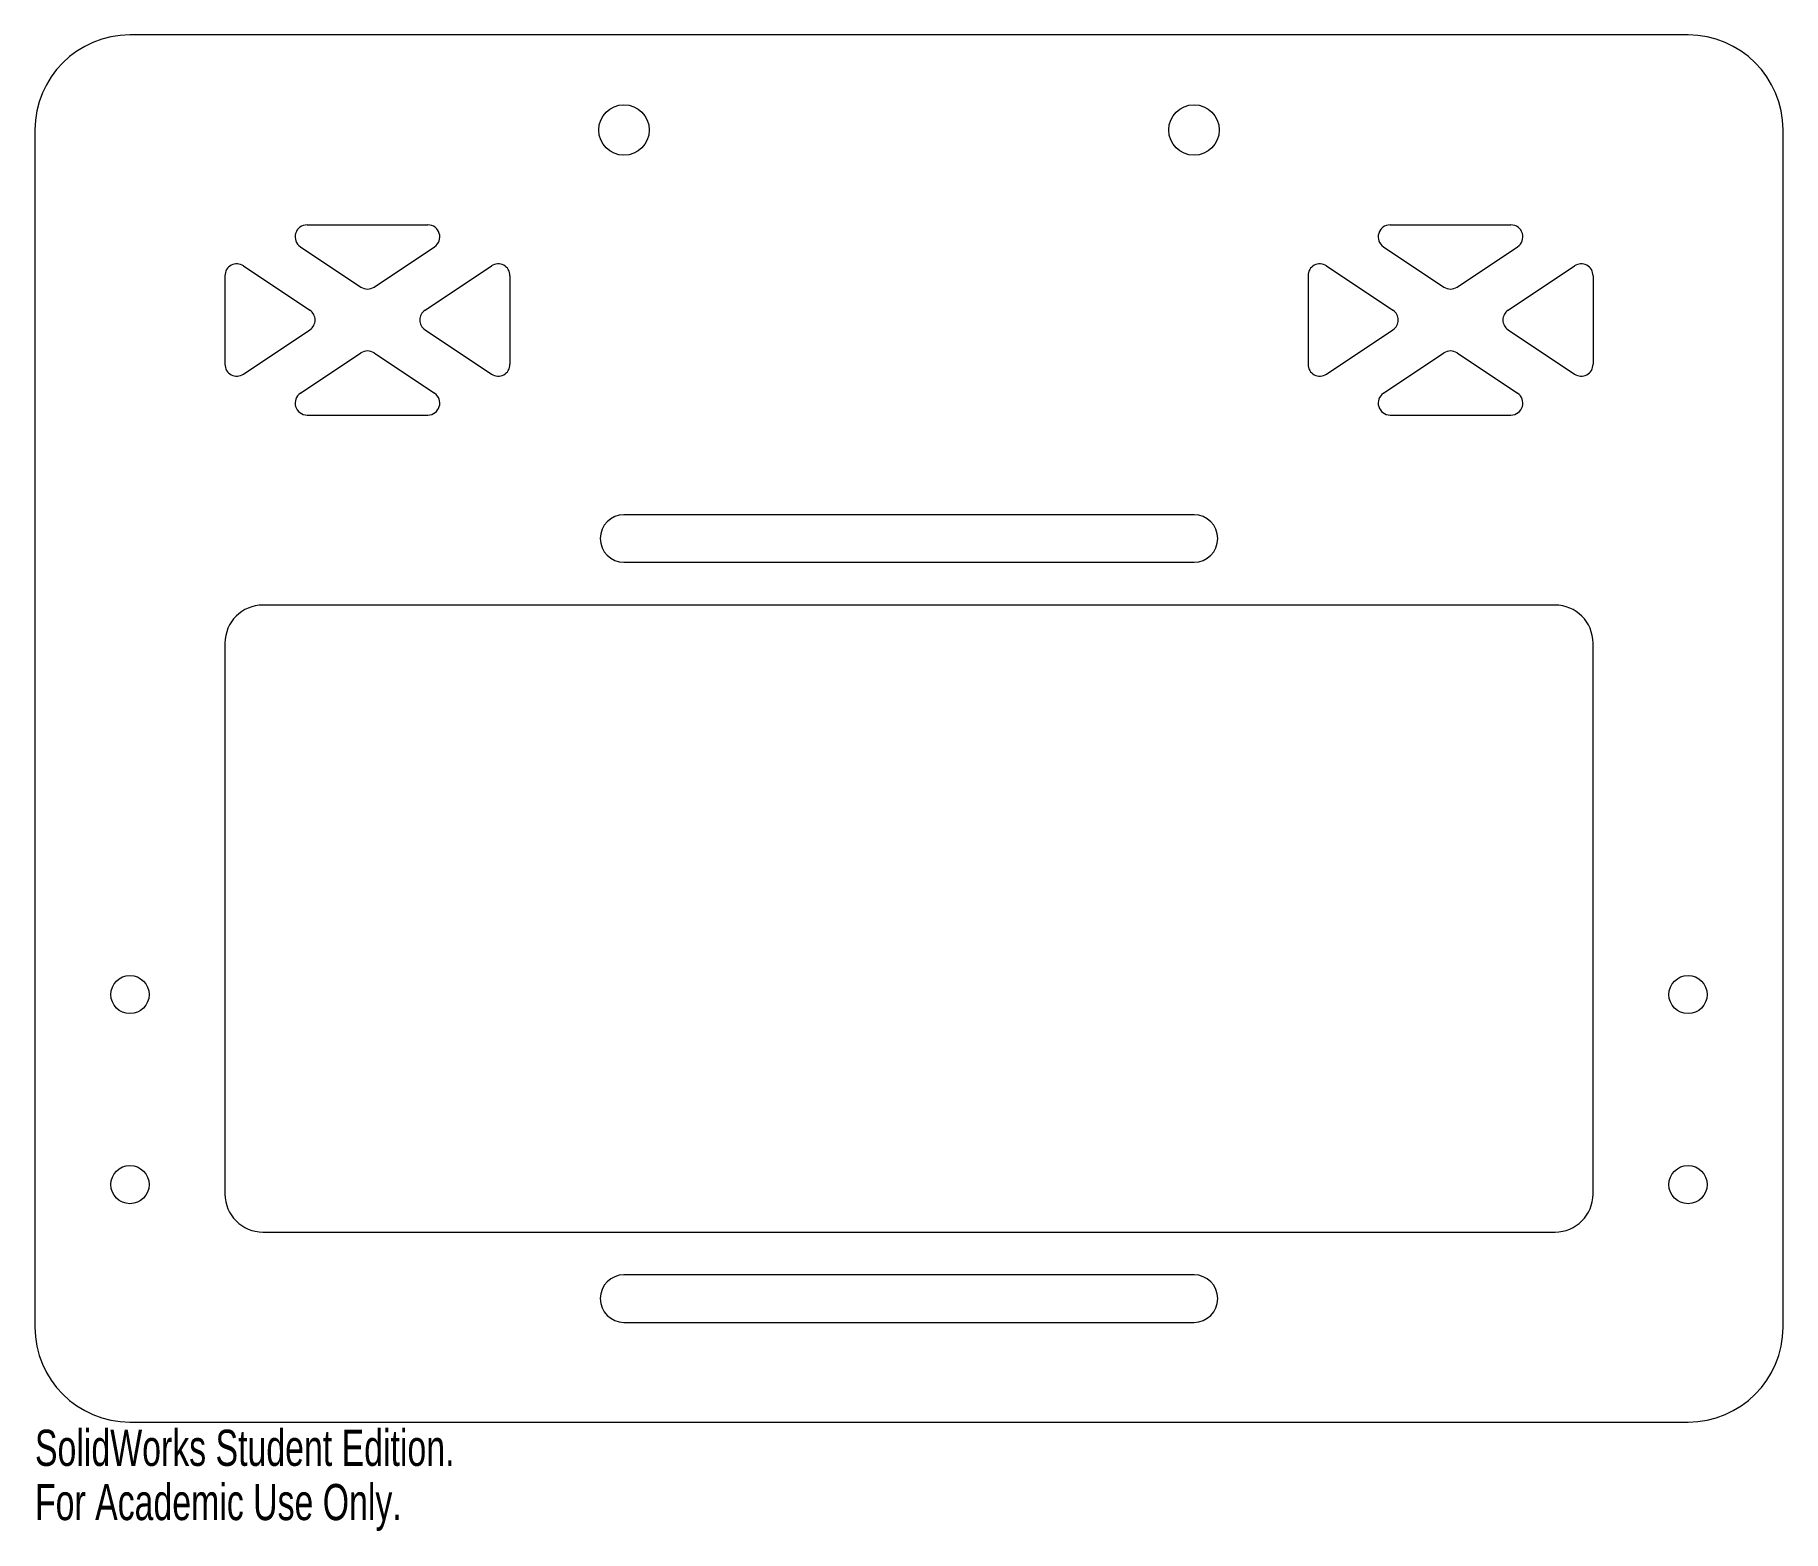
# Model space of a CAD drawing. Header units: inches. Extents: x -4.6 to 4.6, y -4.22 to 3.65.
import ezdxf

# ---------------------------------------------------------------- set-up
doc = ezdxf.new("R2010")
doc.units = ezdxf.units.IN
doc.header["$MEASUREMENT"] = 0
doc.styles.add('SLDTEXTSTYLE0', font='TXT', dxfattribs={"width": 0.7})

msp = doc.modelspace()

# ---------------------------------------------------------------- linework, layer by layer
at = {"color": 7, "linetype": 'Continuous', "lineweight": 15}
for p, q in [((4.1, 3.65), (-4.1, 3.65)), ((-4.6, 3.15), (-4.6, -3.15)), ((4.6, -3.15), (4.6, 3.15)), ((-3.1682, 2.65), (-2.5318, 2.65)), ((2.5318, 2.65), (3.1682, 2.65)), ((-3.2029, 2.5355), (-2.8847, 2.3233)), ((-2.8153, 2.3233), (-2.4971, 2.5355)), ((2.4971, 2.5355), (2.8153, 2.3233)), ((2.8847, 2.3233), (3.2029, 2.5355)), ((-3.5028, 2.435), (-3.1534, 2.202)), ((-2.5466, 2.202), (-2.1972, 2.435)), ((2.1972, 2.435), (2.5466, 2.202)), ((3.1534, 2.202), (3.5028, 2.435)), ((-3.6, 2.383), (-3.6, 1.917)), ((-2.1, 2.383), (-2.1, 1.917)), ((2.1, 2.383), (2.1, 1.917)), ((3.6, 2.383), (3.6, 1.917)), ((-3.5028, 1.865), (-3.1534, 2.098)), ((-2.5466, 2.098), (-2.1972, 1.865)), ((2.1972, 1.865), (2.5466, 2.098)), ((3.1534, 2.098), (3.5028, 1.865)), ((-3.2029, 1.7645), (-2.8847, 1.9767)), ((-2.8153, 1.9767), (-2.4971, 1.7645)), ((2.4971, 1.7645), (2.8153, 1.9767)), ((2.8847, 1.9767), (3.2029, 1.7645)), ((-3.1682, 1.65), (-2.5318, 1.65)), ((2.5318, 1.65), (3.1682, 1.65)), ((1.5, 1.125), (-1.5, 1.125)), ((-1.5, 0.875), (1.5, 0.875)), ((3.4, 0.65), (-3.4, 0.65)), ((-3.6, 0.45), (-3.6, -2.45)), ((3.6, -2.45), (3.6, 0.45)), ((-3.4, -2.65), (3.4, -2.65)), ((1.5, -2.875), (-1.5, -2.875)), ((-1.5, -3.125), (1.5, -3.125)), ((-4.1, -3.65), (4.1, -3.65))]:
    msp.add_line(p, q, dxfattribs=at)
for centre, radius in [((-1.5, 3.15), 0.133), ((1.5, 3.15), 0.133), ((-4.1, -1.4), 0.1005), ((4.1, -1.4), 0.1005), ((-4.1, -2.4), 0.1005), ((4.1, -2.4), 0.1005)]:
    msp.add_circle(centre, radius, dxfattribs=at)
for centre, radius, start, end in [((-4.1, 3.15), 0.5, 90, 180), ((4.1, 3.15), 0.5, 0, 90), ((-3.1682, 2.5875), 0.0625, 90, 236.30993), ((-2.5318, 2.5875), 0.0625, 303.69007, 90), ((2.5318, 2.5875), 0.0625, 90, 236.30993), ((3.1682, 2.5875), 0.0625, 303.69007, 90), ((-3.5375, 2.383), 0.0625, 56.30993, 180), ((-2.1625, 2.383), 0.0625, 0, 123.69007), ((2.1625, 2.383), 0.0625, 56.30993, 180), ((3.5375, 2.383), 0.0625, 0, 123.69007), ((-2.85, 2.3753), 0.0625, 236.30993, 303.69007), ((2.85, 2.3753), 0.0625, 236.30993, 303.69007), ((-3.188, 2.15), 0.0625, 303.69007, 56.30993), ((-2.512, 2.15), 0.0625, 123.69007, 236.30993), ((2.512, 2.15), 0.0625, 303.69007, 56.30993), ((3.188, 2.15), 0.0625, 123.69007, 236.30993), ((-2.85, 1.9247), 0.0625, 56.30993, 123.69007), ((2.85, 1.9247), 0.0625, 56.30993, 123.69007), ((-3.5375, 1.917), 0.0625, 180, 303.69007), ((-2.1625, 1.917), 0.0625, 236.30993, 0), ((2.1625, 1.917), 0.0625, 180, 303.69007), ((3.5375, 1.917), 0.0625, 236.30993, 0), ((-3.1682, 1.7125), 0.0625, 123.69007, 270), ((-2.5318, 1.7125), 0.0625, 270, 56.30993), ((2.5318, 1.7125), 0.0625, 123.69007, 270), ((3.1682, 1.7125), 0.0625, 270, 56.30993), ((-1.5, 1), 0.125, 90, 270), ((1.5, 1), 0.125, 270, 90), ((-3.4, 0.45), 0.2, 90, 180), ((3.4, 0.45), 0.2, 0, 90), ((-3.4, -2.45), 0.2, 180, 270), ((3.4, -2.45), 0.2, 270, 0), ((-1.5, -3), 0.125, 90, 270), ((1.5, -3), 0.125, 270, 90), ((-4.1, -3.15), 0.5, 180, 270), ((4.1, -3.15), 0.5, 270, 0)]:
    msp.add_arc(centre, radius, start, end, dxfattribs=at)

# ---------------------------------------------------------------- texts
at = {"color": 7, "linetype": 'Continuous', "char_height": 0.1903, "attachment_point": 1, "style": 'SLDTEXTSTYLE0'}
for s, insert in [('SolidWorks Student Edition.', (-4.6, -3.6901)), ('For Academic Use Only.', (-4.6, -3.9756))]:
    msp.add_mtext(s, dxfattribs=dict(at, insert=insert))

doc.saveas('drawing.dxf')
